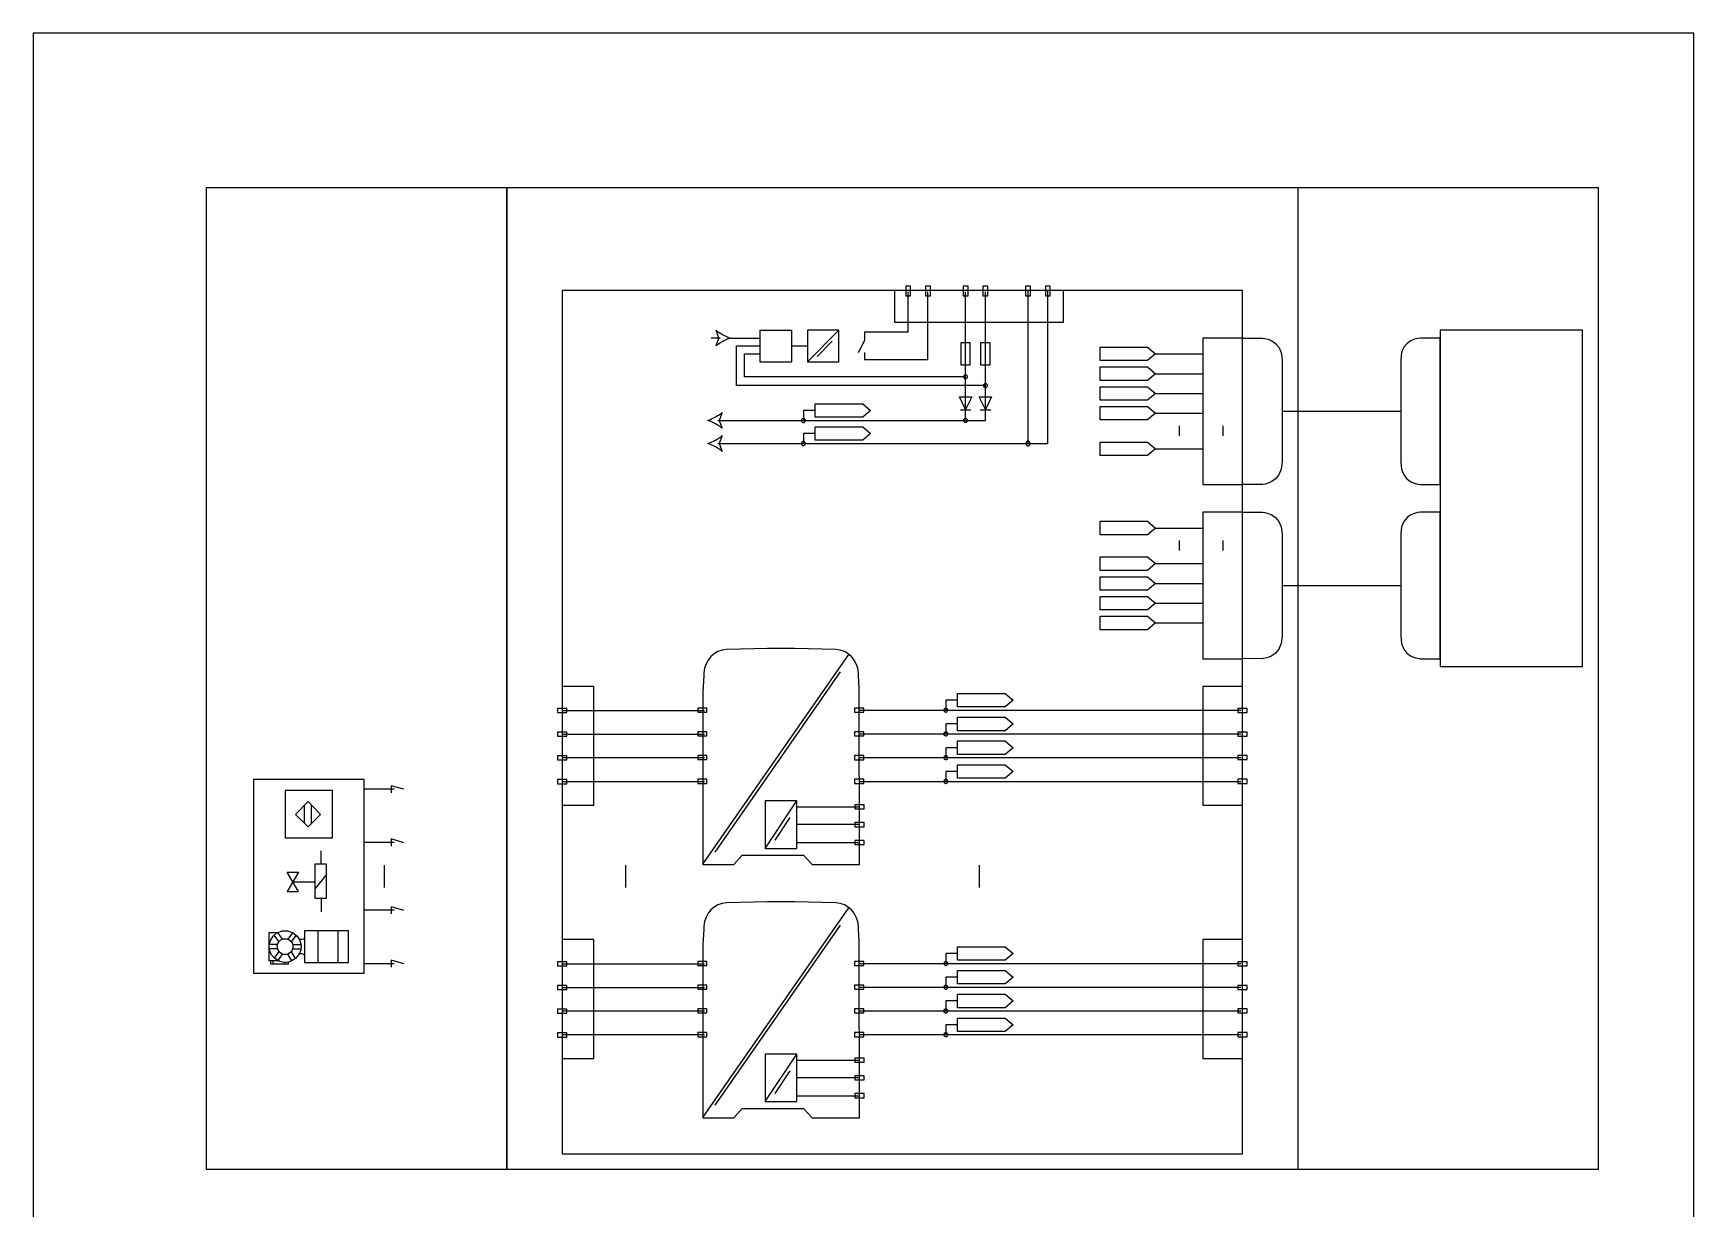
# Model space of a CAD drawing. Header units: metres. Extents: x 0 to 595, y 0 to 842.
# Drawn here: x 0 to 595, y 421 to 842 of the extents above; entities that cross this region are included whole.
import ezdxf

# ---------------------------------------------------------------- set-up
doc = ezdxf.new("R2010")
doc.units = ezdxf.units.M
doc.layers.add('BORDER', color=2, linetype='Continuous')
doc.layers.add('SCHEMATICS', color=7, linetype='Continuous')

msp = doc.modelspace()

# ---------------------------------------------------------------- linework, layer by layer
at = {"layer": 'BORDER', "color": 2}
msp.add_lwpolyline([(0, 0), (595, 0), (595, 842), (0, 842), (0, 0)], dxfattribs=at)
at = {"layer": 'SCHEMATICS', "color": 7}
for p, q in [((169.65, 786.68), (169.65, 435.17)), ((453.13, 786.68), (453.13, 435.17)), ((356.46, 695.06), (356.46, 749.75)), ((363.57, 695.06), (363.57, 749.75)), ((313.52, 734.94), (313.52, 749.43)), ((320.61, 725.02), (320.61, 749.43)), ((334.07, 703.34), (334.07, 749.43)), ((341.16, 703.34), (341.16, 749.43)), ((246.14, 732.82), (242.9, 732.82)), ((245.67, 732.82), (244.65, 735.65)), ((244.65, 729.99), (245.67, 732.82)), ((248.74, 732.82), (260.08, 732.82)), ((260.37, 735.65), (271.71, 735.65)), ((260.37, 735.65), (260.37, 724.31)), ((271.71, 735.65), (271.71, 724.31)), ((277.38, 724.31), (288.71, 735.65)), ((297.8, 732.01), (295.64, 727.53)), ((313.52, 734.94), (297.8, 734.94)), ((297.8, 734.94), (297.8, 732.01)), ((433.29, 732.82), (440.15, 732.82)), ((433.29, 680.38), (433.29, 732.82)), ((504.16, 732.82), (497.29, 732.82)), ((504.16, 680.38), (504.16, 732.82)), ((252.05, 715.81), (252.05, 729.99)), ((252.05, 729.99), (260.08, 729.99)), ((254.88, 718.93), (254.88, 727.15)), ((254.88, 727.15), (260.08, 727.15)), ((271.71, 730.01), (277.38, 730.01)), ((280.87, 726.24), (286.3, 731.67)), ((297.8, 727.67), (297.8, 725.02)), ((382.26, 724.75), (382.26, 729.57)), ((382.26, 729.57), (399.27, 729.57)), ((399.27, 729.57), (402.11, 727.16)), ((402.11, 727.16), (399.27, 724.75)), ((402.11, 727.16), (419.11, 727.16)), ((260.37, 724.31), (271.71, 724.31)), ((320.61, 725.02), (297.8, 725.02)), ((399.27, 724.75), (382.26, 724.75)), ((382.26, 717.66), (382.26, 722.48)), ((382.26, 722.48), (399.27, 722.48)), ((399.27, 722.48), (402.11, 720.07)), ((402.11, 720.07), (399.27, 717.66)), ((402.11, 720.07), (419.11, 720.07)), ((341.08, 715.81), (252.05, 715.81)), ((334.07, 718.93), (254.88, 718.93)), ((399.27, 717.66), (382.26, 717.66)), ((382.26, 710.58), (382.26, 715.4)), ((382.26, 715.4), (399.27, 715.4)), ((399.27, 715.4), (402.11, 712.99)), ((280.2, 704.44), (280.2, 709.26)), ((280.2, 709.26), (297.22, 709.26)), ((297.22, 709.26), (300.05, 706.85)), ((334.07, 707.24), (331.88, 711.77)), ((331.88, 711.77), (336.26, 711.77)), ((336.26, 711.77), (334.07, 707.24)), ((341.16, 707.24), (338.96, 711.77)), ((338.96, 711.77), (343.35, 711.77)), ((343.35, 711.77), (341.16, 707.24)), ((399.27, 710.58), (382.26, 710.58)), ((382.26, 703.49), (382.26, 708.31)), ((382.26, 708.31), (399.27, 708.31)), ((402.11, 712.99), (399.27, 710.58)), ((399.27, 708.31), (402.11, 705.9)), ((402.11, 712.99), (419.11, 712.99)), ((245.33, 703.34), (341.16, 703.34)), ((246.83, 706.17), (245.81, 703.34)), ((245.81, 703.34), (246.83, 700.51)), ((280.2, 706.85), (275.95, 706.85)), ((275.95, 706.85), (275.95, 703.31)), ((297.22, 704.44), (280.2, 704.44)), ((300.05, 706.85), (297.22, 704.44)), ((336, 706.98), (332.21, 706.98)), ((343.09, 706.98), (339.3, 706.98)), ((399.27, 703.49), (382.26, 703.49)), ((402.11, 705.9), (399.27, 703.49)), ((402.11, 705.9), (419.11, 705.9)), ((447.46, 706.6), (489.98, 706.6)), ((246.86, 697.89), (245.83, 695.06)), ((280.2, 698.63), (275.95, 698.63)), ((275.95, 698.63), (275.95, 695.09)), ((280.2, 696.22), (280.2, 701.04)), ((280.2, 701.04), (297.22, 701.04)), ((297.22, 696.22), (280.2, 696.22)), ((297.22, 701.04), (300.05, 698.63)), ((300.05, 698.63), (297.22, 696.22)), ((410.61, 701.39), (410.61, 697.84)), ((426.2, 701.39), (426.2, 697.84)), ((245.36, 695.06), (363.57, 695.06)), ((245.83, 695.06), (246.86, 692.23)), ((382.26, 690.75), (382.26, 695.57)), ((382.26, 695.57), (399.27, 695.57)), ((399.27, 690.75), (382.26, 690.75)), ((399.27, 695.57), (402.11, 693.16)), ((402.11, 693.16), (399.27, 690.75)), ((402.11, 693.16), (419.11, 693.16)), ((440.26, 680.38), (433.29, 680.38)), ((497.07, 680.38), (504.16, 680.38)), ((382.26, 662.39), (382.26, 667.2)), ((382.26, 667.2), (399.27, 667.2)), ((399.27, 667.2), (402.11, 664.79)), ((433.29, 670.46), (440.15, 670.46)), ((433.29, 618.02), (433.29, 670.46)), ((504.16, 670.46), (497.29, 670.46)), ((504.16, 618.01), (504.16, 670.46)), ((399.27, 662.39), (382.26, 662.39)), ((402.11, 664.79), (399.27, 662.39)), ((402.11, 664.79), (419.11, 664.79)), ((410.61, 660.28), (410.61, 656.74)), ((426.2, 660.29), (426.2, 656.74)), ((382.26, 649.63), (382.26, 654.45)), ((382.26, 654.45), (399.27, 654.45)), ((399.27, 649.63), (382.26, 649.63)), ((399.27, 654.45), (402.11, 652.04)), ((402.11, 652.04), (399.27, 649.63)), ((402.11, 652.04), (419.11, 652.04)), ((382.26, 642.54), (382.26, 647.36)), ((382.26, 647.36), (399.27, 647.36)), ((399.27, 647.36), (402.11, 644.95)), ((402.11, 644.95), (399.27, 642.54)), ((402.11, 644.95), (419.11, 644.95)), ((447.46, 644.23), (489.98, 644.23)), ((399.27, 642.54), (382.26, 642.54)), ((382.26, 635.45), (382.26, 640.27)), ((382.26, 640.27), (399.27, 640.27)), ((399.27, 640.27), (402.11, 637.86)), ((402.11, 637.86), (399.27, 635.45)), ((402.11, 637.86), (419.11, 637.86)), ((399.27, 635.45), (382.26, 635.45)), ((382.26, 628.38), (382.26, 633.2)), ((382.26, 633.2), (399.27, 633.2)), ((399.27, 633.2), (402.11, 630.79)), ((402.11, 630.79), (399.27, 628.38)), ((402.11, 630.79), (419.11, 630.79)), ((399.27, 628.38), (382.26, 628.38)), ((239.95, 544.42), (292.2, 619.53)), ((244.32, 548.76), (289.21, 613.29)), ((440.26, 618.01), (433.29, 618.02)), ((497.07, 618.01), (504.16, 618.01)), ((295.99, 607.47), (295.83, 609.75)), ((296.07, 544.35), (295.99, 607.47)), ((239.88, 605.45), (239.88, 544.31)), ((331.23, 603.13), (326.98, 603.13)), ((326.98, 603.13), (326.98, 599.59)), ((331.23, 600.72), (331.23, 605.54)), ((331.23, 605.54), (348.25, 605.54)), ((348.25, 605.54), (351.08, 603.13)), ((351.08, 603.13), (348.25, 600.72)), ((189.5, 599.47), (240.52, 599.47)), ((296.21, 599.58), (432.71, 599.58)), ((348.25, 600.72), (331.23, 600.72)), ((331.23, 592.22), (331.23, 597.04)), ((331.23, 597.04), (348.25, 597.04)), ((348.25, 597.04), (351.08, 594.63)), ((189.5, 590.96), (240.52, 590.96)), ((295.94, 591.08), (432.71, 591.08)), ((331.23, 594.63), (326.98, 594.63)), ((326.98, 594.63), (326.98, 591.08)), ((348.25, 592.22), (331.23, 592.22)), ((351.08, 594.63), (348.25, 592.22)), ((331.23, 586.12), (326.98, 586.12)), ((326.98, 586.12), (326.98, 582.58)), ((331.23, 583.71), (331.23, 588.53)), ((331.23, 588.53), (348.25, 588.53)), ((348.25, 583.71), (331.23, 583.71)), ((348.25, 588.53), (351.08, 586.12)), ((351.08, 586.12), (348.25, 583.71)), ((189.5, 582.58), (240.52, 582.58)), ((296.21, 582.57), (432.71, 582.57)), ((331.23, 577.62), (326.98, 577.62)), ((326.98, 577.62), (326.98, 574.07)), ((331.23, 575.21), (331.23, 580.03)), ((331.23, 580.03), (348.25, 580.03)), ((348.25, 580.03), (351.08, 577.62)), ((351.08, 577.62), (348.25, 575.21)), ((129.31, 571.27), (118.76, 571.27)), ((132.8, 571.24), (128.26, 572.52)), ((128.26, 572.52), (128.26, 569.97)), ((189.5, 574.07), (240.52, 574.07)), ((295.94, 574.07), (432.71, 574.07)), ((348.25, 575.21), (331.23, 575.21)), ((90.28, 570.83), (90.28, 553.82)), ((107.29, 570.83), (90.28, 570.83)), ((98.46, 566.87), (93.99, 562.26)), ((97.19, 559.06), (97.19, 565.46)), ((98.46, 566.87), (102.94, 562.26)), ((99.74, 559.06), (99.74, 565.46)), ((107.29, 553.82), (107.29, 570.83)), ((262.3, 550.07), (273.64, 567.08)), ((93.99, 562.26), (98.46, 557.78)), ((102.94, 562.26), (98.46, 557.78)), ((265.8, 552.97), (271.23, 561.11)), ((273.76, 564.96), (295.83, 564.96)), ((90.28, 553.82), (107.29, 553.82)), ((132.8, 552.11), (128.26, 553.43)), ((128.26, 553.43), (128.26, 550.88)), ((295.83, 558.58), (273.66, 558.58)), ((103.16, 544.5), (103.16, 549.23)), ((129.31, 552.13), (118.76, 552.13)), ((251.02, 544.33), (254.08, 547.61)), ((254.08, 547.61), (276.03, 547.61)), ((273.76, 552.2), (295.83, 552.2)), ((276.03, 547.61), (279.09, 544.33)), ((93.03, 538.08), (91.01, 541.59)), ((91.01, 541.59), (95.06, 541.59)), ((95.06, 541.59), (91.01, 534.57)), ((125.72, 544.02), (125.72, 536.09)), ((212.17, 544.02), (212.17, 536.09)), ((239.88, 544.31), (239.89, 544.33)), ((239.89, 544.33), (251.02, 544.33)), ((279.09, 544.33), (296.07, 544.33)), ((296.07, 544.33), (296.07, 544.35)), ((338.89, 544.02), (338.89, 536.09)), ((95.06, 534.57), (93.03, 538.08)), ((93.08, 538.03), (93.08, 538.12)), ((93.08, 538.08), (100.88, 538.08)), ((93.21, 538.26), (93.17, 538.26)), ((105.14, 540.69), (100.89, 535.56)), ((91.01, 534.57), (95.06, 534.57)), ((103.16, 532.08), (103.16, 527.34)), ((129.31, 527.89), (118.76, 527.89)), ((132.8, 527.86), (128.26, 529.14)), ((128.26, 529.14), (128.26, 526.59)), ((239.95, 453.71), (292.2, 528.82)), ((84.56, 509.85), (84.56, 519.95)), ((84.56, 519.95), (87.6, 519.95)), ((88.02, 516.7), (86.36, 519.01)), ((89.27, 517.55), (87.6, 519.9)), ((89.27, 520.5), (90.25, 520.59)), ((89.65, 517.68), (90.25, 517.72)), ((90.25, 520.59), (91.28, 520.5)), ((90.25, 517.72), (90.89, 517.68)), ((91.32, 517.55), (93.03, 519.82)), ((92.52, 516.61), (94.27, 518.92)), ((97.18, 517.9), (96.79, 517.6)), ((101.97, 520.55), (101.97, 509.12)), ((109.2, 520.55), (109.2, 509.12)), ((244.32, 458.05), (289.21, 522.58)), ((295.99, 516.76), (295.83, 519.04)), ((87.51, 515.67), (84.64, 515.67)), ((87.51, 514.13), (84.64, 514.13)), ((88.02, 513.1), (86.36, 510.79)), ((89.27, 512.25), (87.6, 509.9)), ((89.65, 512.12), (89.05, 512.33)), ((90.25, 512.08), (89.65, 512.12)), ((90.89, 512.12), (90.25, 512.08)), ((91.49, 512.33), (90.89, 512.12)), ((91.1, 512.16), (92.6, 509.77)), ((92.39, 512.98), (93.88, 510.58)), ((93.03, 515.67), (95.9, 515.67)), ((93.03, 514.13), (95.9, 514.13)), ((95.77, 517.38), (95.25, 517.55)), ((95.25, 512.25), (95.77, 512.42)), ((96.28, 517.38), (95.77, 517.38)), ((95.77, 512.42), (96.28, 512.42)), ((96.79, 517.6), (96.28, 517.38)), ((96.28, 512.42), (96.79, 512.21)), ((96.79, 512.21), (97.18, 511.9)), ((239.88, 514.74), (239.88, 453.6)), ((296.07, 453.64), (295.99, 516.76)), ((331.23, 512.42), (326.98, 512.42)), ((326.98, 512.42), (326.98, 508.88)), ((331.23, 510.01), (331.23, 514.83)), ((331.23, 514.83), (348.25, 514.83)), ((348.25, 514.83), (351.08, 512.42)), ((351.08, 512.42), (348.25, 510.01)), ((87.6, 509.85), (84.56, 509.85)), ((87.59, 509.85), (84.99, 509.85)), ((84.99, 509.85), (84.99, 508.78)), ((84.99, 508.78), (91.45, 508.78)), ((85.88, 509.85), (85.88, 508.78)), ((89.27, 509.3), (88.32, 509.55)), ((90.25, 509.21), (89.27, 509.3)), ((90.21, 508.78), (90.21, 509.21)), ((91.28, 509.3), (90.25, 509.21)), ((92.22, 509.55), (91.28, 509.3)), ((91.45, 508.78), (91.45, 509.34)), ((129.31, 508.75), (118.76, 508.75)), ((132.8, 508.74), (128.26, 510.06)), ((128.26, 510.06), (128.26, 507.51)), ((189.5, 508.75), (240.52, 508.75)), ((296.21, 508.87), (432.71, 508.87)), ((348.25, 510.01), (331.23, 510.01)), ((331.23, 501.51), (331.23, 506.32)), ((331.23, 506.32), (348.25, 506.32)), ((348.25, 506.32), (351.08, 503.91)), ((189.5, 500.25), (240.52, 500.25)), ((295.94, 500.37), (432.71, 500.37)), ((331.23, 503.91), (326.98, 503.91)), ((326.98, 503.91), (326.98, 500.37)), ((348.25, 501.51), (331.23, 501.51)), ((351.08, 503.91), (348.25, 501.51)), ((331.23, 495.41), (326.98, 495.41)), ((326.98, 495.41), (326.98, 491.87)), ((331.23, 493), (331.23, 497.82)), ((331.23, 497.82), (348.25, 497.82)), ((348.25, 497.82), (351.08, 495.41)), ((351.08, 495.41), (348.25, 493)), ((189.5, 491.86), (240.52, 491.86)), ((296.21, 491.86), (432.71, 491.86)), ((348.25, 493), (331.23, 493)), ((331.23, 484.5), (331.23, 489.32)), ((331.23, 489.32), (348.25, 489.32)), ((348.25, 489.32), (351.08, 486.9)), ((189.5, 483.36), (240.52, 483.36)), ((295.94, 483.36), (432.71, 483.36)), ((331.23, 486.9), (326.98, 486.9)), ((326.98, 486.9), (326.98, 483.36)), ((348.25, 484.5), (331.23, 484.5)), ((351.08, 486.9), (348.25, 484.5)), ((262.3, 459.36), (273.64, 476.37)), ((265.8, 462.25), (271.23, 470.4)), ((273.76, 474.25), (295.83, 474.25)), ((295.83, 467.87), (273.66, 467.87)), ((273.76, 461.49), (295.83, 461.49)), ((239.88, 453.6), (239.89, 453.62)), ((239.89, 453.62), (251.02, 453.62)), ((251.02, 453.62), (254.08, 456.89)), ((254.08, 456.89), (276.03, 456.89)), ((276.03, 456.89), (279.09, 453.62)), ((279.09, 453.62), (296.07, 453.62)), ((296.07, 453.62), (296.07, 453.64))]:
    msp.add_line(p, q, dxfattribs=at)
for points in [[(61.93, 435.17), (169.65, 435.17), (169.65, 786.68), (61.93, 786.68), (61.93, 435.17)], [(61.93, 786.68), (61.93, 435.17), (560.85, 435.17), (560.85, 786.68), (61.93, 786.68)], [(189.5, 440.63), (433.29, 440.63), (433.29, 749.83), (189.5, 749.83), (189.5, 440.63)], [(189.5, 440.63), (433.29, 440.63), (433.29, 749.83), (189.5, 749.83), (189.5, 440.63)], [(308.56, 738.49), (369.22, 738.49), (369.22, 749.83), (308.56, 749.83), (308.56, 738.49)], [(308.56, 738.49), (369.22, 738.49), (369.22, 749.83), (308.56, 749.83), (308.56, 738.49)], [(312.64, 747.93), (314.4, 747.93), (314.4, 751.46), (312.64, 751.46), (312.64, 747.93)], [(319.72, 747.93), (321.48, 747.93), (321.48, 751.46), (319.72, 751.46), (319.72, 747.93)], [(333.19, 747.93), (334.95, 747.93), (334.95, 751.46), (333.19, 751.46), (333.19, 747.93)], [(340.27, 747.93), (342.03, 747.93), (342.03, 751.46), (340.27, 751.46), (340.27, 747.93)], [(355.58, 747.93), (357.35, 747.93), (357.35, 751.46), (355.58, 751.46), (355.58, 747.93)], [(362.67, 747.93), (364.44, 747.93), (364.44, 751.46), (362.67, 751.46), (362.67, 747.93)], [(244.65, 735.65), (245.17, 735.23), (245.75, 734.82), (246.38, 734.42), (247.05, 734.04), (247.73, 733.69), (248.41, 733.37), (249.09, 733.07), (249.74, 732.82)], [(249.74, 732.82), (249.09, 732.56), (248.41, 732.27), (247.73, 731.95), (247.05, 731.59), (246.38, 731.22), (245.75, 730.82), (245.17, 730.41), (244.65, 729.99)], [(277.38, 724.31), (288.71, 724.31), (288.71, 735.65), (277.38, 735.65), (277.38, 724.31)], [(419.11, 680.38), (433.29, 680.38), (433.29, 732.82), (419.11, 732.82), (419.11, 680.38)], [(419.11, 680.38), (433.29, 680.38), (433.29, 732.82), (419.11, 732.82), (419.11, 680.38)], [(440.15, 732.82), (440.46, 732.81), (441.29, 732.7), (442.46, 732.41), (443.81, 731.85), (445.15, 730.92), (446.32, 729.54), (447.15, 727.6), (447.46, 725.03)], [(497.29, 732.82), (496.98, 732.81), (496.15, 732.7), (494.98, 732.41), (493.64, 731.85), (492.3, 730.92), (491.12, 729.54), (490.3, 727.6), (489.98, 725.03)], [(504.15, 615.18), (555.18, 615.18), (555.18, 735.65), (504.15, 735.65), (504.15, 615.18)], [(504.15, 615.18), (555.18, 615.18), (555.18, 735.65), (504.15, 735.65), (504.15, 615.18)], [(332.37, 723.19), (335.77, 723.19), (335.77, 731.13), (332.37, 731.13), (332.37, 723.19)], [(339.46, 723.19), (342.86, 723.19), (342.86, 731.13), (339.46, 731.13), (339.46, 723.19)], [(447.46, 725.03), (447.46, 720.85), (447.46, 715.98), (447.46, 710.72), (447.46, 705.34), (447.46, 700.15), (447.46, 695.43), (447.46, 691.46), (447.46, 688.54)], [(489.98, 725.03), (489.98, 720.85), (489.98, 715.98), (489.98, 710.72), (489.98, 705.34), (489.98, 700.15), (489.98, 695.43), (489.98, 691.46), (489.98, 688.54)], [(334.07, 719.65), (333.92, 719.63), (333.79, 719.59), (333.67, 719.53), (333.57, 719.44), (333.48, 719.33), (333.41, 719.21), (333.37, 719.08), (333.36, 718.94)], [(333.36, 718.94), (333.37, 718.8), (333.41, 718.66), (333.48, 718.54), (333.57, 718.44), (333.67, 718.35), (333.79, 718.29), (333.92, 718.24), (334.07, 718.23)], [(334.78, 718.94), (334.76, 719.08), (334.72, 719.21), (334.66, 719.33), (334.57, 719.44), (334.46, 719.53), (334.34, 719.59), (334.21, 719.63), (334.07, 719.65)], [(334.07, 718.23), (334.21, 718.24), (334.34, 718.29), (334.46, 718.35), (334.57, 718.44), (334.66, 718.54), (334.72, 718.66), (334.76, 718.8), (334.78, 718.94)], [(341.19, 716.53), (341.05, 716.51), (340.92, 716.47), (340.8, 716.41), (340.69, 716.32), (340.6, 716.21), (340.54, 716.09), (340.5, 715.96), (340.48, 715.82)], [(340.48, 715.82), (340.5, 715.68), (340.54, 715.54), (340.6, 715.42), (340.69, 715.32), (340.8, 715.23), (340.92, 715.17), (341.05, 715.12), (341.19, 715.11)], [(341.9, 715.82), (341.89, 715.96), (341.85, 716.09), (341.78, 716.21), (341.69, 716.32), (341.59, 716.41), (341.47, 716.47), (341.34, 716.51), (341.19, 716.53)], [(341.19, 715.11), (341.34, 715.12), (341.47, 715.17), (341.59, 715.23), (341.69, 715.32), (341.78, 715.42), (341.85, 715.54), (341.89, 715.68), (341.9, 715.82)], [(241.74, 703.34), (242.39, 703.6), (243.07, 703.89), (243.75, 704.22), (244.43, 704.57), (245.1, 704.95), (245.73, 705.34), (246.31, 705.75), (246.83, 706.17)], [(246.83, 700.51), (246.31, 700.93), (245.73, 701.35), (245.1, 701.74), (244.43, 702.12), (243.75, 702.47), (243.07, 702.8), (242.39, 703.09), (241.74, 703.34)], [(275.96, 704), (275.81, 703.98), (275.68, 703.94), (275.56, 703.88), (275.46, 703.79), (275.37, 703.68), (275.3, 703.56), (275.26, 703.43), (275.25, 703.29)], [(275.25, 703.29), (275.26, 703.15), (275.3, 703.01), (275.37, 702.89), (275.46, 702.79), (275.56, 702.7), (275.68, 702.63), (275.81, 702.59), (275.96, 702.58)], [(276.67, 703.29), (276.65, 703.43), (276.61, 703.56), (276.55, 703.68), (276.46, 703.79), (276.35, 703.88), (276.23, 703.94), (276.1, 703.98), (275.96, 704)], [(275.96, 702.58), (276.1, 702.59), (276.23, 702.63), (276.35, 702.7), (276.46, 702.79), (276.55, 702.89), (276.61, 703.01), (276.65, 703.15), (276.67, 703.29)], [(334.07, 704.05), (333.92, 704.04), (333.79, 704), (333.67, 703.93), (333.57, 703.84), (333.48, 703.74), (333.41, 703.62), (333.37, 703.49), (333.36, 703.34)], [(333.36, 703.34), (333.37, 703.2), (333.41, 703.07), (333.48, 702.95), (333.57, 702.84), (333.67, 702.76), (333.79, 702.69), (333.92, 702.65), (334.07, 702.63)], [(334.78, 703.34), (334.76, 703.49), (334.72, 703.62), (334.66, 703.74), (334.57, 703.84), (334.46, 703.93), (334.34, 704), (334.21, 704.04), (334.07, 704.05)], [(334.07, 702.63), (334.21, 702.65), (334.34, 702.69), (334.46, 702.76), (334.57, 702.84), (334.66, 702.95), (334.72, 703.07), (334.76, 703.2), (334.78, 703.34)], [(241.77, 695.06), (242.42, 695.31), (243.1, 695.61), (243.78, 695.93), (244.46, 696.28), (245.12, 696.66), (245.75, 697.06), (246.33, 697.47), (246.86, 697.89)], [(246.86, 692.23), (246.33, 692.65), (245.75, 693.06), (245.12, 693.46), (244.46, 693.83), (243.78, 694.19), (243.1, 694.51), (242.42, 694.8), (241.77, 695.06)], [(275.96, 695.77), (275.81, 695.76), (275.68, 695.72), (275.56, 695.65), (275.46, 695.57), (275.37, 695.46), (275.3, 695.34), (275.26, 695.21), (275.25, 695.07)], [(275.25, 695.07), (275.26, 694.92), (275.3, 694.79), (275.37, 694.67), (275.46, 694.56), (275.56, 694.48), (275.68, 694.41), (275.81, 694.37), (275.96, 694.36)], [(276.67, 695.07), (276.65, 695.21), (276.61, 695.34), (276.55, 695.46), (276.46, 695.57), (276.35, 695.65), (276.23, 695.72), (276.1, 695.76), (275.96, 695.77)], [(275.96, 694.36), (276.1, 694.37), (276.23, 694.41), (276.35, 694.48), (276.46, 694.56), (276.55, 694.67), (276.61, 694.79), (276.65, 694.92), (276.67, 695.07)], [(356.47, 695.96), (356.33, 695.94), (356.2, 695.89), (356.08, 695.81), (355.97, 695.7), (355.89, 695.56), (355.82, 695.41), (355.78, 695.24), (355.77, 695.06)], [(355.77, 695.06), (355.78, 694.88), (355.82, 694.71), (355.89, 694.56), (355.97, 694.42), (356.08, 694.31), (356.2, 694.23), (356.33, 694.18), (356.47, 694.16)], [(357.18, 695.06), (357.17, 695.24), (357.13, 695.41), (357.06, 695.56), (356.98, 695.7), (356.87, 695.81), (356.75, 695.89), (356.62, 695.94), (356.47, 695.96)], [(356.47, 694.16), (356.62, 694.18), (356.75, 694.23), (356.87, 694.31), (356.98, 694.42), (357.06, 694.56), (357.13, 694.71), (357.17, 694.88), (357.18, 695.06)], [(447.46, 688.54), (447.15, 685.85), (446.34, 683.82), (445.18, 682.37), (443.86, 681.4), (442.54, 680.81), (441.38, 680.5), (440.57, 680.39), (440.26, 680.38)], [(489.98, 688.54), (490.29, 685.85), (491.09, 683.82), (492.22, 682.37), (493.53, 681.4), (494.83, 680.81), (495.96, 680.5), (496.76, 680.39), (497.07, 680.38)], [(419.11, 618.01), (433.29, 618.01), (433.29, 670.46), (419.11, 670.46), (419.11, 618.01)], [(419.11, 618.01), (433.29, 618.01), (433.29, 670.46), (419.11, 670.46), (419.11, 618.01)], [(440.15, 670.46), (440.46, 670.44), (441.29, 670.34), (442.46, 670.05), (443.81, 669.48), (445.15, 668.56), (446.32, 667.17), (447.15, 665.24), (447.46, 662.67)], [(497.29, 670.46), (496.98, 670.44), (496.15, 670.34), (494.98, 670.05), (493.64, 669.48), (492.3, 668.56), (491.12, 667.17), (490.3, 665.24), (489.98, 662.67)], [(447.46, 662.67), (447.46, 658.49), (447.46, 653.62), (447.46, 648.35), (447.46, 642.98), (447.46, 637.78), (447.46, 633.06), (447.46, 629.1), (447.46, 626.18)], [(489.98, 662.67), (489.98, 658.49), (489.98, 653.62), (489.98, 648.35), (489.98, 642.98), (489.98, 637.78), (489.98, 633.06), (489.98, 629.1), (489.98, 626.18)], [(447.46, 626.18), (447.15, 623.48), (446.34, 621.46), (445.18, 620.01), (443.86, 619.03), (442.54, 618.44), (441.38, 618.14), (440.57, 618.03), (440.26, 618.01)], [(489.98, 626.18), (490.29, 623.48), (491.09, 621.46), (492.22, 620.01), (493.53, 619.03), (494.83, 618.44), (495.96, 618.14), (496.76, 618.03), (497.07, 618.01)], [(248.37, 621.28), (246.8, 621.06), (245.33, 620.54), (244, 619.76), (242.83, 618.74), (241.85, 617.52), (241.09, 616.11), (240.57, 614.56), (240.33, 612.88)], [(287.62, 621.28), (282.71, 621.44), (277.81, 621.56), (272.9, 621.62), (267.99, 621.65), (263.09, 621.62), (258.18, 621.56), (253.28, 621.44), (248.37, 621.28)], [(295.66, 612.88), (295.42, 614.56), (294.9, 616.11), (294.14, 617.52), (293.16, 618.74), (291.99, 619.76), (290.66, 620.54), (289.19, 621.06), (287.62, 621.28)], [(240.33, 612.88), (240.32, 612.76), (240.32, 612.63), (240.31, 612.5), (240.3, 612.37), (240.29, 612.24), (240.29, 612.12), (240.28, 611.99), (240.27, 611.86)], [(295.83, 609.75), (295.81, 610.14), (295.78, 610.53), (295.76, 610.93), (295.74, 611.32), (295.72, 611.71), (295.7, 612.1), (295.68, 612.49), (295.66, 612.88)], [(189.5, 565.57), (200.83, 565.57), (200.83, 608.09), (189.5, 608.09), (189.5, 565.57)], [(189.5, 565.57), (200.83, 565.57), (200.83, 608.09), (189.5, 608.09), (189.5, 565.57)], [(240.27, 611.86), (240.24, 611.37), (240.2, 610.58), (240.14, 609.61), (240.07, 608.55), (240.01, 607.5), (239.95, 606.57), (239.91, 605.85), (239.88, 605.45)], [(419.11, 565.57), (433.29, 565.57), (433.29, 608.09), (419.11, 608.09), (419.11, 565.57)], [(419.11, 565.57), (433.29, 565.57), (433.29, 608.09), (419.11, 608.09), (419.11, 565.57)], [(187.83, 598.72), (191.16, 598.72), (191.16, 600.2), (187.83, 600.2), (187.83, 598.72)], [(238.09, 598.84), (241.41, 598.84), (241.41, 600.32), (238.09, 600.32), (238.09, 598.84)], [(294.26, 598.84), (297.59, 598.84), (297.59, 600.32), (294.26, 600.32), (294.26, 598.84)], [(326.99, 600.28), (326.84, 600.26), (326.71, 600.22), (326.59, 600.16), (326.49, 600.07), (326.4, 599.96), (326.33, 599.84), (326.29, 599.71), (326.28, 599.57)], [(326.28, 599.57), (326.29, 599.43), (326.33, 599.29), (326.4, 599.17), (326.49, 599.07), (326.59, 598.98), (326.71, 598.91), (326.84, 598.87), (326.99, 598.86)], [(327.7, 599.57), (327.68, 599.71), (327.64, 599.84), (327.58, 599.96), (327.49, 600.07), (327.38, 600.16), (327.26, 600.22), (327.13, 600.26), (326.99, 600.28)], [(326.99, 598.86), (327.13, 598.87), (327.26, 598.91), (327.38, 598.98), (327.49, 599.07), (327.58, 599.17), (327.64, 599.29), (327.68, 599.43), (327.7, 599.57)], [(431.62, 598.72), (434.95, 598.72), (434.95, 600.2), (431.62, 600.2), (431.62, 598.72)], [(187.83, 590.22), (191.16, 590.22), (191.16, 591.7), (187.83, 591.7), (187.83, 590.22)], [(238.09, 590.34), (241.41, 590.34), (241.41, 591.82), (238.09, 591.82), (238.09, 590.34)], [(294.26, 590.34), (297.59, 590.34), (297.59, 591.82), (294.26, 591.82), (294.26, 590.34)], [(326.99, 591.77), (326.84, 591.76), (326.71, 591.72), (326.59, 591.65), (326.49, 591.56), (326.4, 591.46), (326.33, 591.34), (326.29, 591.21), (326.28, 591.06)], [(326.28, 591.06), (326.29, 590.92), (326.33, 590.79), (326.4, 590.67), (326.49, 590.56), (326.59, 590.48), (326.71, 590.41), (326.84, 590.37), (326.99, 590.35)], [(327.7, 591.06), (327.68, 591.21), (327.64, 591.34), (327.58, 591.46), (327.49, 591.56), (327.38, 591.65), (327.26, 591.72), (327.13, 591.76), (326.99, 591.77)], [(326.99, 590.35), (327.13, 590.37), (327.26, 590.41), (327.38, 590.48), (327.49, 590.56), (327.58, 590.67), (327.64, 590.79), (327.68, 590.92), (327.7, 591.06)], [(431.62, 590.22), (434.95, 590.22), (434.95, 591.7), (431.62, 591.7), (431.62, 590.22)], [(187.83, 581.72), (191.16, 581.72), (191.16, 583.2), (187.83, 583.2), (187.83, 581.72)], [(238.09, 581.84), (241.41, 581.84), (241.41, 583.32), (238.09, 583.32), (238.09, 581.84)], [(294.26, 581.83), (297.59, 581.83), (297.59, 583.31), (294.26, 583.31), (294.26, 581.83)], [(326.99, 583.27), (326.84, 583.25), (326.71, 583.21), (326.59, 583.15), (326.49, 583.06), (326.4, 582.95), (326.33, 582.83), (326.29, 582.7), (326.28, 582.56)], [(327.7, 582.56), (327.68, 582.7), (327.64, 582.83), (327.58, 582.95), (327.49, 583.06), (327.38, 583.15), (327.26, 583.21), (327.13, 583.25), (326.99, 583.27)], [(431.62, 581.84), (434.95, 581.84), (434.95, 583.32), (431.62, 583.32), (431.62, 581.84)], [(326.28, 582.56), (326.29, 582.42), (326.33, 582.28), (326.4, 582.16), (326.49, 582.06), (326.59, 581.97), (326.71, 581.91), (326.84, 581.86), (326.99, 581.85)], [(326.99, 581.85), (327.13, 581.86), (327.26, 581.91), (327.38, 581.97), (327.49, 582.06), (327.58, 582.16), (327.64, 582.28), (327.68, 582.42), (327.7, 582.56)], [(78.94, 505.32), (118.63, 505.32), (118.63, 574.78), (78.94, 574.78), (78.94, 505.32)], [(187.83, 573.2), (191.16, 573.2), (191.16, 574.68), (187.83, 574.68), (187.83, 573.2)], [(238.09, 573.33), (241.41, 573.33), (241.41, 574.81), (238.09, 574.81), (238.09, 573.33)], [(294.26, 573.33), (297.59, 573.33), (297.59, 574.81), (294.26, 574.81), (294.26, 573.33)], [(326.99, 574.76), (326.84, 574.75), (326.71, 574.71), (326.59, 574.64), (326.49, 574.55), (326.4, 574.45), (326.33, 574.33), (326.29, 574.2), (326.28, 574.05)], [(326.28, 574.05), (326.29, 573.91), (326.33, 573.78), (326.4, 573.66), (326.49, 573.55), (326.59, 573.47), (326.71, 573.4), (326.84, 573.36), (326.99, 573.35)], [(327.7, 574.05), (327.68, 574.2), (327.64, 574.33), (327.58, 574.45), (327.49, 574.55), (327.38, 574.64), (327.26, 574.71), (327.13, 574.75), (326.99, 574.76)], [(326.99, 573.35), (327.13, 573.36), (327.26, 573.4), (327.38, 573.47), (327.49, 573.55), (327.58, 573.66), (327.64, 573.78), (327.68, 573.91), (327.7, 574.05)], [(431.62, 573.33), (434.95, 573.33), (434.95, 574.81), (431.62, 574.81), (431.62, 573.33)], [(262.3, 550.07), (273.64, 550.07), (273.64, 567.08), (262.3, 567.08), (262.3, 550.07)], [(294.39, 564.22), (297.72, 564.22), (297.72, 565.7), (294.39, 565.7), (294.39, 564.22)], [(294.39, 557.84), (297.72, 557.84), (297.72, 559.32), (294.39, 559.32), (294.39, 557.84)], [(294.39, 551.46), (297.72, 551.46), (297.72, 552.94), (294.39, 552.94), (294.39, 551.46)], [(100.89, 532.21), (105.14, 532.21), (105.14, 544.39), (100.89, 544.39), (100.89, 532.21)], [(248.37, 530.57), (246.8, 530.35), (245.33, 529.83), (244, 529.05), (242.83, 528.03), (241.85, 526.81), (241.09, 525.4), (240.57, 523.84), (240.33, 522.17)], [(287.62, 530.57), (282.71, 530.73), (277.81, 530.84), (272.9, 530.91), (267.99, 530.94), (263.09, 530.91), (258.18, 530.84), (253.28, 530.73), (248.37, 530.57)], [(295.66, 522.17), (295.42, 523.84), (294.9, 525.4), (294.14, 526.81), (293.16, 528.03), (291.99, 529.05), (290.66, 529.83), (289.19, 530.35), (287.62, 530.57)], [(88.32, 509.55), (86.56, 510.58), (85.35, 511.99), (84.7, 513.64), (84.58, 515.38), (84.99, 517.09), (85.92, 518.6), (87.35, 519.79), (89.27, 520.5)], [(89.05, 512.33), (88.27, 512.9), (87.75, 513.61), (87.48, 514.41), (87.46, 515.23), (87.67, 516.03), (88.11, 516.74), (88.78, 517.31), (89.65, 517.68)], [(90.89, 517.68), (91.77, 517.31), (92.43, 516.74), (92.87, 516.03), (93.08, 515.23), (93.06, 514.41), (92.79, 513.61), (92.27, 512.9), (91.49, 512.33)], [(91.28, 520.5), (93.19, 519.78), (94.62, 518.59), (95.55, 517.08), (95.96, 515.39), (95.85, 513.65), (95.19, 512.01), (93.99, 510.59), (92.22, 509.55)], [(97.18, 509.17), (113.01, 509.17), (113.01, 520.55), (97.18, 520.55), (97.18, 509.17)], [(240.27, 521.15), (240.24, 520.66), (240.2, 519.87), (240.14, 518.9), (240.07, 517.84), (240.01, 516.79), (239.95, 515.86), (239.91, 515.14), (239.88, 514.74)], [(240.33, 522.17), (240.32, 522.04), (240.32, 521.92), (240.31, 521.79), (240.3, 521.66), (240.29, 521.53), (240.29, 521.41), (240.28, 521.28), (240.27, 521.15)], [(295.83, 519.04), (295.81, 519.43), (295.78, 519.82), (295.76, 520.22), (295.74, 520.61), (295.72, 521), (295.7, 521.39), (295.68, 521.78), (295.66, 522.17)], [(189.5, 474.86), (200.83, 474.86), (200.83, 517.38), (189.5, 517.38), (189.5, 474.86)], [(189.5, 474.86), (200.83, 474.86), (200.83, 517.38), (189.5, 517.38), (189.5, 474.86)], [(419.11, 474.86), (433.29, 474.86), (433.29, 517.38), (419.11, 517.38), (419.11, 474.86)], [(419.11, 474.86), (433.29, 474.86), (433.29, 517.38), (419.11, 517.38), (419.11, 474.86)], [(187.83, 508.01), (191.16, 508.01), (191.16, 509.49), (187.83, 509.49), (187.83, 508.01)], [(238.09, 508.13), (241.41, 508.13), (241.41, 509.61), (238.09, 509.61), (238.09, 508.13)], [(294.26, 508.13), (297.59, 508.13), (297.59, 509.61), (294.26, 509.61), (294.26, 508.13)], [(326.99, 509.57), (326.84, 509.55), (326.71, 509.51), (326.59, 509.44), (326.49, 509.36), (326.4, 509.25), (326.33, 509.13), (326.29, 509), (326.28, 508.86)], [(326.28, 508.86), (326.29, 508.71), (326.33, 508.58), (326.4, 508.46), (326.49, 508.35), (326.59, 508.27), (326.71, 508.2), (326.84, 508.16), (326.99, 508.15)], [(327.7, 508.86), (327.68, 509), (327.64, 509.13), (327.58, 509.25), (327.49, 509.36), (327.38, 509.44), (327.26, 509.51), (327.13, 509.55), (326.99, 509.57)], [(326.99, 508.15), (327.13, 508.16), (327.26, 508.2), (327.38, 508.27), (327.49, 508.35), (327.58, 508.46), (327.64, 508.58), (327.68, 508.71), (327.7, 508.86)], [(431.62, 508.01), (434.95, 508.01), (434.95, 509.49), (431.62, 509.49), (431.62, 508.01)], [(187.83, 499.51), (191.16, 499.51), (191.16, 500.99), (187.83, 500.99), (187.83, 499.51)], [(238.09, 499.63), (241.41, 499.63), (241.41, 501.11), (238.09, 501.11), (238.09, 499.63)], [(294.26, 499.63), (297.59, 499.63), (297.59, 501.11), (294.26, 501.11), (294.26, 499.63)], [(326.99, 501.06), (326.84, 501.05), (326.71, 501), (326.59, 500.94), (326.49, 500.85), (326.4, 500.75), (326.33, 500.63), (326.29, 500.49), (326.28, 500.35)], [(326.28, 500.35), (326.29, 500.21), (326.33, 500.08), (326.4, 499.95), (326.49, 499.85), (326.59, 499.76), (326.71, 499.7), (326.84, 499.66), (326.99, 499.64)], [(327.7, 500.35), (327.68, 500.49), (327.64, 500.63), (327.58, 500.75), (327.49, 500.85), (327.38, 500.94), (327.26, 501), (327.13, 501.05), (326.99, 501.06)], [(326.99, 499.64), (327.13, 499.66), (327.26, 499.7), (327.38, 499.76), (327.49, 499.85), (327.58, 499.95), (327.64, 500.08), (327.68, 500.21), (327.7, 500.35)], [(431.62, 499.51), (434.95, 499.51), (434.95, 500.99), (431.62, 500.99), (431.62, 499.51)], [(187.83, 491.01), (191.16, 491.01), (191.16, 492.49), (187.83, 492.49), (187.83, 491.01)], [(238.09, 491.12), (241.41, 491.12), (241.41, 492.6), (238.09, 492.6), (238.09, 491.12)], [(294.26, 491.12), (297.59, 491.12), (297.59, 492.6), (294.26, 492.6), (294.26, 491.12)], [(326.99, 492.56), (326.84, 492.54), (326.71, 492.5), (326.59, 492.44), (326.49, 492.35), (326.4, 492.24), (326.33, 492.12), (326.29, 491.99), (326.28, 491.85)], [(326.28, 491.85), (326.29, 491.71), (326.33, 491.57), (326.4, 491.45), (326.49, 491.35), (326.59, 491.26), (326.71, 491.19), (326.84, 491.15), (326.99, 491.14)], [(327.7, 491.85), (327.68, 491.99), (327.64, 492.12), (327.58, 492.24), (327.49, 492.35), (327.38, 492.44), (327.26, 492.5), (327.13, 492.54), (326.99, 492.56)], [(326.99, 491.14), (327.13, 491.15), (327.26, 491.19), (327.38, 491.26), (327.49, 491.35), (327.58, 491.45), (327.64, 491.57), (327.68, 491.71), (327.7, 491.85)], [(431.62, 491.13), (434.95, 491.13), (434.95, 492.6), (431.62, 492.6), (431.62, 491.13)], [(187.83, 482.49), (191.16, 482.49), (191.16, 483.97), (187.83, 483.97), (187.83, 482.49)], [(238.09, 482.62), (241.41, 482.62), (241.41, 484.1), (238.09, 484.1), (238.09, 482.62)], [(294.26, 482.62), (297.59, 482.62), (297.59, 484.1), (294.26, 484.1), (294.26, 482.62)], [(326.99, 484.05), (326.84, 484.04), (326.71, 484), (326.59, 483.93), (326.49, 483.84), (326.4, 483.74), (326.33, 483.62), (326.29, 483.48), (326.28, 483.34)], [(326.28, 483.34), (326.29, 483.2), (326.33, 483.07), (326.4, 482.95), (326.49, 482.84), (326.59, 482.75), (326.71, 482.69), (326.84, 482.65), (326.99, 482.63)], [(327.7, 483.34), (327.68, 483.48), (327.64, 483.62), (327.58, 483.74), (327.49, 483.84), (327.38, 483.93), (327.26, 484), (327.13, 484.04), (326.99, 484.05)], [(326.99, 482.63), (327.13, 482.65), (327.26, 482.69), (327.38, 482.75), (327.49, 482.84), (327.58, 482.95), (327.64, 483.07), (327.68, 483.2), (327.7, 483.34)], [(431.62, 482.62), (434.95, 482.62), (434.95, 484.1), (431.62, 484.1), (431.62, 482.62)], [(262.3, 459.36), (273.64, 459.36), (273.64, 476.37), (262.3, 476.37), (262.3, 459.36)], [(294.39, 473.51), (297.72, 473.51), (297.72, 474.99), (294.39, 474.99), (294.39, 473.51)], [(294.39, 467.12), (297.72, 467.12), (297.72, 468.6), (294.39, 468.6), (294.39, 467.12)], [(294.39, 460.75), (297.72, 460.75), (297.72, 462.23), (294.39, 462.23), (294.39, 460.75)]]:
    msp.add_lwpolyline(points, dxfattribs=at)

doc.saveas('drawing.dxf')
